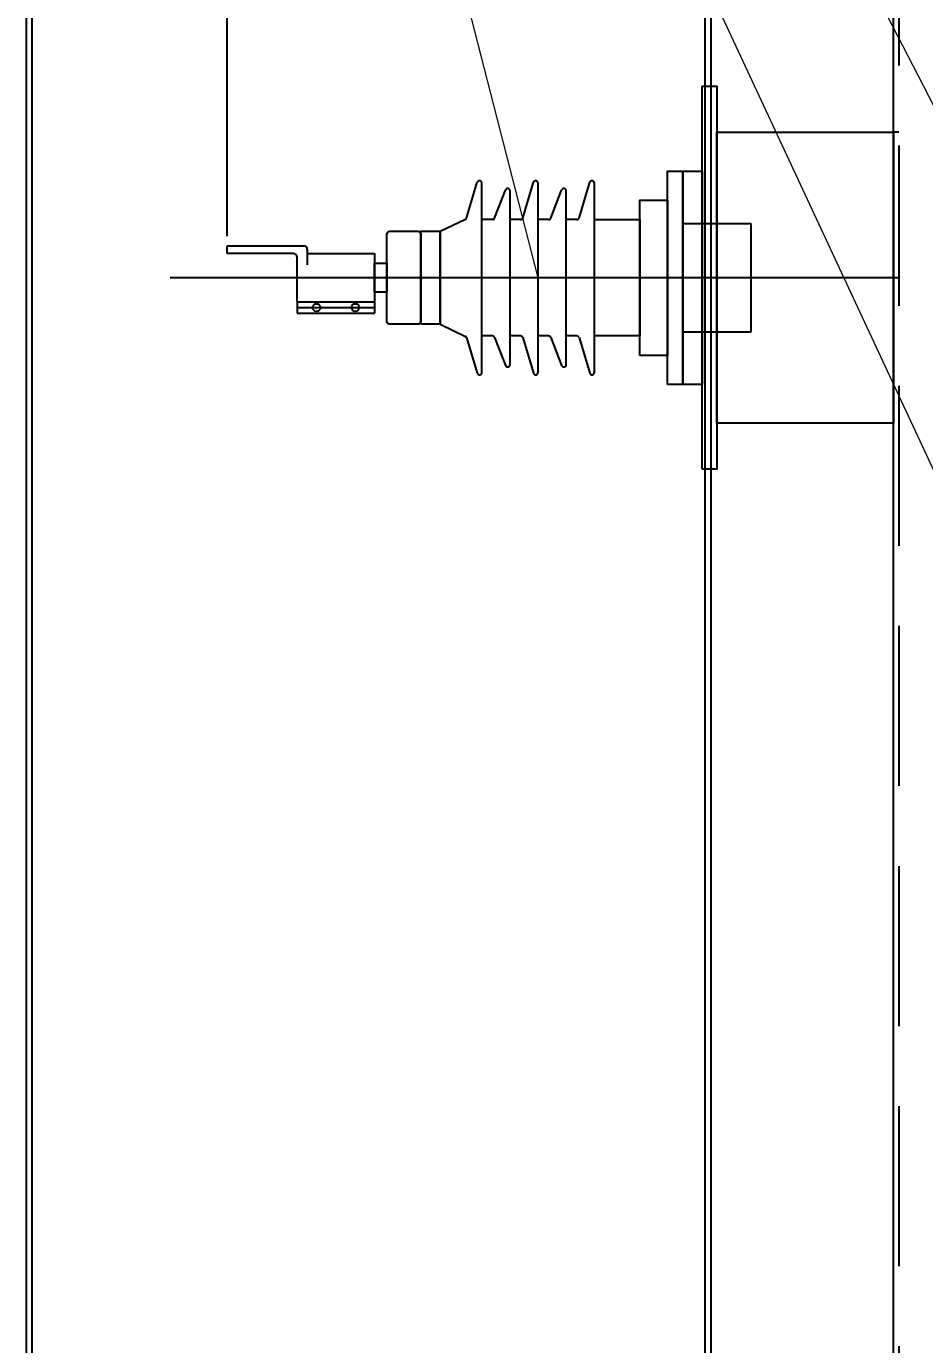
# Model space of a CAD drawing. Header units: millimetres. Extents: x 170753 to 421125, y -418833 to -179812.
# Drawn here: x 175820 to 176746, y -182890 to -181530 of the extents above; entities that cross this region are included whole.
import ezdxf

# ---------------------------------------------------------------- set-up
doc = ezdxf.new("R2010")
doc.units = ezdxf.units.MM
doc.header["$LTSCALE"] = 13
doc.linetypes.add('CENTERX2', pattern=[101.6, 63.5, -12.7, 12.7, -12.7])
doc.linetypes.add('HIDDEN', pattern=[9.525, 6.35, -3.175])
doc.layers.add('1', color=4, linetype='Continuous')
doc.layers.add('3', color=6, linetype='HIDDEN')
doc.layers.add('标注、文本', color=3, linetype='Continuous', lineweight=25)
doc.layers.add('铁心', color=3, linetype='Continuous', lineweight=0)
doc.styles.get("Standard").update_dxf_attribs({"font": 'gbenor.shx', "bigfont": 'gbcbig.shx'})
doc.dimstyles.new('1-15', dxfattribs={"dimscale": 20, "dimtxt": 3.5, "dimasz": 2, "dimexe": 1.5, "dimexo": 0.5, "dimgap": 0.5, "dimtad": 1, "dimtoh": 1, "dimdec": 1, "dimdsep": 46, "dimtxsty": 'Standard', "dimcen": 2.5, "dimclrd": 3, "dimclre": 3, "dimclrt": 3, "dimadec": 0, "dimazin": 2, "dimtfac": 1, "dimtdec": 1, "dimtmove": 0, "dimatfit": 2, "dimfxl": 1, "dimarcsym": 0})

# ---------------------------------------------------------------- blocks, each defined once
blk = doc.blocks.new('*D666')
at = {"layer": 'Defpoints', "color": 0, "transparency": 16777216}
for p in [(177220.1, -180866.9), (176027.1, -181756.5), (177220.1, -181756.5)]:
    blk.add_point(p, dxfattribs=at)
at = {"layer": '标注、文本', "color": 3, "lineweight": -2, "transparency": 16777216}
for p, q in [((176027.1, -181746.5), (176027.1, -180836.9)), ((177220.1, -181746.5), (177220.1, -180836.9)), ((176067.1, -180866.9), (177180.1, -180866.9))]:
    blk.add_line(p, q, dxfattribs=at)
at = {"layer": '标注、文本', "color": 3, "transparency": 16777216}
for points in [[(176067.1, -180860.2), (176067.1, -180873.6), (176027.1, -180866.9)], [(177180.1, -180860.2), (177180.1, -180873.6), (177220.1, -180866.9)]]:
    blk.add_solid(points, dxfattribs=at)
at = {"layer": '标注、文本', "color": 3, "transparency": 16777216, "insert": (176623.6, -180821.9), "char_height": 70, "attachment_point": 5}
blk.add_mtext('1193', dxfattribs=at)

msp = doc.modelspace()

# ---------------------------------------------------------------- linework, layer by layer
at = {"layer": '1'}
for p, q in [((176714.08, -183799.54), (176714.08, -181299.54)), ((175820.08, -183931.21), (175820.08, -181365.54)), ((175826.08, -183931.21), (175826.08, -181365.54)), ((176520.08, -183934.21), (176520.08, -181365.54)), ((176526.08, -183934.21), (176526.08, -181365.54)), ((176273.95, -181727.99), (176284.98, -181691.09)), ((176289.79, -181887.04), (176289.79, -181692.04)), ((176331.95, -181727.99), (176342.98, -181691.09)), ((176347.79, -181887.04), (176347.79, -181692.04)), ((176389.95, -181727.99), (176400.98, -181691.09)), ((176405.79, -181887.04), (176405.79, -181692.04)), ((176302.95, -181727.99), (176313.98, -181699.09)), ((176318.79, -181879.04), (176318.79, -181700.04)), ((176360.95, -181727.99), (176371.98, -181699.09)), ((176376.79, -181879.04), (176376.79, -181700.04)), ((176246.79, -181741.54), (176273.04, -181729.11)), ((176300.64, -181729.54), (176289.79, -181729.54)), ((176329.64, -181729.54), (176318.79, -181729.54)), ((176358.64, -181729.54), (176347.79, -181729.54)), ((176387.64, -181729.54), (176376.79, -181729.54)), ((176497.08, -181845.54), (176497.08, -181733.54)), ((176497.08, -181733.54), (176517.08, -181733.54)), ((176246.79, -181837.54), (176246.79, -181741.54)), ((176027.08, -181764.54), (176027.08, -181756.54)), ((176027.08, -181756.54), (176105.79, -181756.54)), ((176109.79, -181760.54), (176109.79, -181764.54)), ((176109.79, -181760.54), (176109.79, -181776.33)), ((176095.22, -181764.54), (176027.08, -181764.54)), ((176099.22, -181814.54), (176099.22, -181768.54)), ((176109.79, -181764.54), (176179.22, -181764.54)), ((176179.22, -181764.54), (176179.22, -181825.95)), ((176179.22, -181814.54), (176099.22, -181814.54)), ((176099.22, -181814.54), (176099.22, -181825.95)), ((176099.22, -181825.95), (176179.22, -181825.95)), ((176246.79, -181837.54), (176273.04, -181849.98)), ((176273.95, -181851.09), (176284.98, -181887.99)), ((176300.64, -181849.54), (176289.79, -181849.54)), ((176302.95, -181851.09), (176313.98, -181879.99)), ((176329.64, -181849.54), (176318.79, -181849.54)), ((176331.95, -181851.09), (176342.98, -181887.99)), ((176358.64, -181849.54), (176347.79, -181849.54)), ((176360.95, -181851.09), (176371.98, -181879.99)), ((176387.64, -181849.54), (176376.79, -181849.54)), ((176389.95, -181851.09), (176400.98, -181887.99)), ((176517.08, -181845.54), (176497.08, -181845.54))]:
    msp.add_line(p, q, dxfattribs=at)
at = {"layer": '1', "color": 1, "linetype": 'CENTERX2', "lineweight": -3}
for p, q in [((176720.08, -181789.54), (175968.24, -181789.54)), ((176099.22, -181820.25), (176179.22, -181820.25))]:
    msp.add_line(p, q, dxfattribs=at)
at = {"layer": '1'}
for points in [[(176517.08, -181987.04), (176517.08, -181592.04), (176532.08, -181592.04), (176532.08, -181987.04)], [(176481.08, -181899.54), (176481.08, -181679.54), (176497.08, -181679.54), (176497.08, -181899.54)], [(176497.08, -181899.54), (176497.08, -181679.54), (176517.08, -181679.54), (176517.08, -181899.54)], [(176452.49, -181869.54), (176452.49, -181709.54), (176481.08, -181709.54), (176481.08, -181869.54)], [(176405.79, -181849.54), (176405.79, -181729.54), (176452.49, -181729.54), (176452.49, -181849.54)], [(176226.79, -181837.54), (176226.79, -181741.54), (176246.79, -181741.54), (176246.79, -181837.54)], [(176179.22, -181804.54), (176179.22, -181774.54), (176191.79, -181774.54), (176191.79, -181804.54)]]:
    msp.add_lwpolyline(points, close=True, dxfattribs=at)
msp.add_lwpolyline([(176719.7, -181639.54), (176714.08, -181639.54), (176714.08, -181939.54), (176532.08, -181939.54), (176532.08, -181639.54), (176714.08, -181639.54)], dxfattribs=at)
msp.add_lwpolyline([(176191.79, -181834.54), (176191.79, -181744.54, -0.4142136), (176194.79, -181741.54), (176223.79, -181741.54, -0.4142136), (176226.79, -181744.54), (176226.79, -181834.54, -0.4142136), (176223.79, -181837.54), (176194.79, -181837.54, -0.4142136)], format="xyb", close=True, dxfattribs=at)
for centre in [(176119.22, -181820.25), (176159.22, -181820.25)]:
    msp.add_circle(centre, 4, dxfattribs=at)
for centre, radius, start, end in [((176287.29, -181692.04), 2.5, 0, 157.69831), ((176345.29, -181692.04), 2.5, 0, 157.69831), ((176403.29, -181692.04), 2.5, 0, 157.69831), ((176316.29, -181700.04), 2.5, 0, 157.69831), ((176374.29, -181700.04), 2.5, 0, 157.69831), ((176271.64, -181727.04), 2.5, 304.26814, 337.69831), ((176300.64, -181727.04), 2.5, 270, 337.69831), ((176329.64, -181727.04), 2.5, 270, 337.69831), ((176358.64, -181727.04), 2.5, 270, 337.69831), ((176387.64, -181727.04), 2.5, 270, 337.69831), ((176105.79, -181760.54), 4, 0, 90), ((176095.22, -181768.54), 4, 0, 90), ((176271.64, -181852.04), 2.5, 22.30169, 55.73186), ((176300.64, -181852.04), 2.5, 22.30169, 90), ((176329.64, -181852.04), 2.5, 22.30169, 90), ((176358.64, -181852.04), 2.5, 22.30169, 90), ((176387.64, -181852.04), 2.5, 22.30169, 90), ((176316.29, -181879.04), 2.5, 202.30169, 0), ((176374.29, -181879.04), 2.5, 202.30169, 0), ((176287.29, -181887.04), 2.5, 202.30169, 0), ((176345.29, -181887.04), 2.5, 202.30169, 0), ((176403.29, -181887.04), 2.5, 202.30169, 0)]:
    msp.add_arc(centre, radius, start, end, dxfattribs=at)
at = {"layer": '3', "ltscale": 2}
for p, q in [((176720.08, -183799.54), (176720.08, -181299.54)), ((176517.08, -181733.54), (176567.08, -181733.54)), ((176567.08, -181733.54), (176567.08, -181845.54)), ((176567.08, -181845.54), (176517.08, -181845.54))]:
    msp.add_line(p, q, dxfattribs=at)
at = {"layer": '铁心'}
for points in [[(176911.81, -181914.52), (176503.35, -181123.26), (176503.35, -181123.26)], [(176978.36, -182466.14), (176353.12, -181123.9), (176353.12, -181123.9)], [(176347.79, -181789.54), (176180.99, -181139.89), (176180.99, -181139.89)]]:
    msp.add_lwpolyline(points, dxfattribs=at)

# ---------------------------------------------------------------- dimensions: what is measured, and where the dimension line sits
at = {"layer": '标注、文本'}
dim = msp.add_linear_dim(base=(177220.08, -180866.89), p1=(176027.08, -181756.54), p2=(177220.08, -181756.54), dimstyle='1-15', dxfattribs=at)
dim.commit()
dim.dimension.update_dxf_attribs({"geometry": '*D666', "text_midpoint": (176623.58, -180821.89)})

doc.saveas('drawing.dxf')
